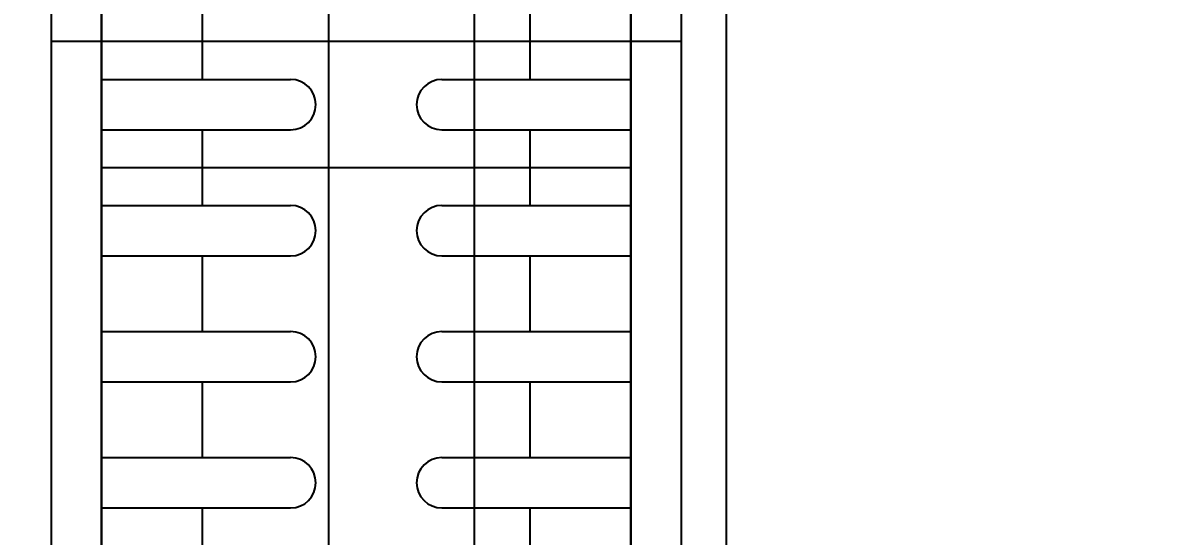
# Model space of a CAD drawing. Header units: inches. Extents: x 21 to 38546, y 13 to 15001.
# Drawn here: x 5545.92 to 5568.41, y 2349.41 to 2359.6 of the extents above; entities that cross this region are included whole.
import ezdxf

# ---------------------------------------------------------------- set-up
doc = ezdxf.new("R2010")
doc.units = ezdxf.units.IN
doc.header["$MEASUREMENT"] = 0
for name, color, linetype in [('pex_boru_dönüş', 5, 'Continuous'), ('pex_boru_gidiş', 1, 'Continuous'), ('RAST-IST-RADYATÖR-DİNAMİK BLOK', 83, 'Continuous')]:
    doc.layers.add(name, color=color, linetype=linetype)
doc.layers.add('Z_MİM_-KM-TEXT', color=8, linetype='Continuous', lineweight=25)
doc.styles.add('S1', font='arial.ttf', dxfattribs={"width": 0.75, "height": 11})

# ---------------------------------------------------------------- blocks, each defined once
blk = doc.blocks.new('IS_RADYATOR-PLAN-80')
at = {"layer": 'RAST-IST-RADYATÖR-DİNAMİK BLOK', "color": 7}
for p, q in [((70.75, 11.5), (70.75, 7.75)), ((71.75, 11.5), (71.75, 7.75)), ((73.25, 11.5), (73.25, 7.75)), ((74.25, 11.5), (74.25, 7.75)), ((75.75, 11.5), (75.75, 7.75)), ((76.75, 11.5), (76.75, 7.75)), ((70, 9.5), (70.75, 9.5)), ((71.75, 9.5), (72.5, 9.5)), ((72.5, 9.5), (73.25, 9.5)), ((74.25, 9.5), (75, 9.5)), ((75, 9.5), (75.75, 9.5)), ((76.75, 9.5), (77.5, 9.5)), ((70.75, 4.75), (70.75, 1)), ((71.75, 4.75), (71.75, 1)), ((73.25, 4.75), (73.25, 1)), ((74.25, 4.75), (74.25, 1)), ((75.75, 4.75), (75.75, 1)), ((76.75, 4.75), (76.75, 1)), ((70, 3), (70.75, 3)), ((71.75, 3), (72.5, 3)), ((72.5, 3), (73.25, 3)), ((74.25, 3), (75, 3)), ((75, 3), (75.75, 3)), ((76.75, 3), (77.5, 3))]:
    blk.add_line(p, q, dxfattribs=at)
at = {"layer": 'RAST-IST-RADYATÖR-DİNAMİK BLOK'}
for points in [[(0, 0), (80, 0), (80, 12.5), (0, 12.5)], [(2.5, 11.5), (77.5, 11.5), (77.5, 1), (2.5, 1)]]:
    blk.add_lwpolyline(points, dxfattribs=at)
at = {"layer": 'RAST-IST-RADYATÖR-DİNAMİK BLOK', "color": 7}
for centre, start, end in [((71.25, 7.75), 180, 0), ((73.75, 7.75), 180, 0), ((76.25, 7.75), 180, 0), ((71.25, 4.75), 0, 180), ((73.75, 4.75), 0, 180), ((76.25, 4.75), 0, 180)]:
    blk.add_arc(centre, 0.5, start, end, dxfattribs=at)
blk = doc.blocks.new('IS_RADYATOR-PLAN-90')
at = {"layer": 'RAST-IST-RADYATÖR-DİNAMİK BLOK', "color": 7}
for p, q in [((70.75, 11.5), (70.75, 7.75)), ((71.75, 11.5), (71.75, 7.75)), ((73.25, 11.5), (73.25, 7.75)), ((74.25, 11.5), (74.25, 7.75)), ((75.75, 11.5), (75.75, 7.75)), ((76.75, 11.5), (76.75, 7.75)), ((78.25, 11.5), (78.25, 7.75)), ((79.25, 11.5), (79.25, 7.75)), ((70, 9.5), (70.75, 9.5)), ((71.75, 9.5), (72.5, 9.5)), ((72.5, 9.5), (73.25, 9.5)), ((74.25, 9.5), (75, 9.5)), ((75, 9.5), (75.75, 9.5)), ((76.75, 9.5), (77.5, 9.5)), ((77.5, 9.5), (78.25, 9.5)), ((79.25, 9.5), (80, 9.5)), ((80, 9.5), (80.75, 9.5)), ((70.75, 4.75), (70.75, 1)), ((71.75, 4.75), (71.75, 1)), ((73.25, 4.75), (73.25, 1)), ((74.25, 4.75), (74.25, 1)), ((75.75, 4.75), (75.75, 1)), ((76.75, 4.75), (76.75, 1)), ((78.25, 4.75), (78.25, 1)), ((79.25, 4.75), (79.25, 1)), ((70, 3), (70.75, 3)), ((71.75, 3), (72.5, 3)), ((72.5, 3), (73.25, 3)), ((74.25, 3), (75, 3)), ((75, 3), (75.75, 3)), ((76.75, 3), (77.5, 3)), ((77.5, 3), (78.25, 3)), ((79.25, 3), (80, 3)), ((80, 3), (80.75, 3))]:
    blk.add_line(p, q, dxfattribs=at)
at = {"layer": 'RAST-IST-RADYATÖR-DİNAMİK BLOK'}
for points in [[(0, 0), (90, 0), (90, 12.5), (0, 12.5)], [(2.5, 11.5), (87.5, 11.5), (87.5, 1), (2.5, 1)]]:
    blk.add_lwpolyline(points, dxfattribs=at)
at = {"layer": 'RAST-IST-RADYATÖR-DİNAMİK BLOK', "color": 7}
for centre, start, end in [((71.25, 7.75), 180, 0), ((73.75, 7.75), 180, 0), ((76.25, 7.75), 180, 0), ((78.75, 7.75), 180, 0), ((71.25, 4.75), 0, 180), ((73.75, 4.75), 0, 180), ((76.25, 4.75), 0, 180), ((78.75, 4.75), 0, 180)]:
    blk.add_arc(centre, 0.5, start, end, dxfattribs=at)
blk = doc.blocks.new('IS_RADYATOR-PLAN-100')
at = {"layer": 'RAST-IST-RADYATÖR-DİNAMİK BLOK', "color": 7}
for p, q in [((70.75, 11.5), (70.75, 7.75)), ((71.75, 11.5), (71.75, 7.75)), ((73.25, 11.5), (73.25, 7.75)), ((74.25, 11.5), (74.25, 7.75)), ((75.75, 11.5), (75.75, 7.75)), ((76.75, 11.5), (76.75, 7.75)), ((78.25, 11.5), (78.25, 7.75)), ((79.25, 11.5), (79.25, 7.75)), ((70, 9.5), (70.75, 9.5)), ((71.75, 9.5), (72.5, 9.5)), ((72.5, 9.5), (73.25, 9.5)), ((74.25, 9.5), (75, 9.5)), ((75, 9.5), (75.75, 9.5)), ((76.75, 9.5), (77.5, 9.5)), ((77.5, 9.5), (78.25, 9.5)), ((79.25, 9.5), (80, 9.5)), ((80, 9.5), (80.75, 9.5)), ((70.75, 4.75), (70.75, 1)), ((71.75, 4.75), (71.75, 1)), ((73.25, 4.75), (73.25, 1)), ((74.25, 4.75), (74.25, 1)), ((75.75, 4.75), (75.75, 1)), ((76.75, 4.75), (76.75, 1)), ((78.25, 4.75), (78.25, 1)), ((79.25, 4.75), (79.25, 1)), ((70, 3), (70.75, 3)), ((71.75, 3), (72.5, 3)), ((72.5, 3), (73.25, 3)), ((74.25, 3), (75, 3)), ((75, 3), (75.75, 3)), ((76.75, 3), (77.5, 3)), ((77.5, 3), (78.25, 3)), ((79.25, 3), (80, 3)), ((80, 3), (80.75, 3))]:
    blk.add_line(p, q, dxfattribs=at)
at = {"layer": 'RAST-IST-RADYATÖR-DİNAMİK BLOK'}
for points in [[(0, 0), (100, 0), (100, 12.5), (0, 12.5)], [(2.5, 11.5), (97.5, 11.5), (97.5, 1), (2.5, 1)]]:
    blk.add_lwpolyline(points, dxfattribs=at)
at = {"layer": 'RAST-IST-RADYATÖR-DİNAMİK BLOK', "color": 7}
for centre, start, end in [((71.25, 7.75), 180, 0), ((73.75, 7.75), 180, 0), ((76.25, 7.75), 180, 0), ((78.75, 7.75), 180, 0), ((71.25, 4.75), 0, 180), ((73.75, 4.75), 0, 180), ((76.25, 4.75), 0, 180), ((78.75, 4.75), 0, 180)]:
    blk.add_arc(centre, 0.5, start, end, dxfattribs=at)
blk = doc.blocks.new('IS_RADYATOR-PLAN-110')
at = {"layer": 'RAST-IST-RADYATÖR-DİNAMİK BLOK', "color": 7}
for p, q in [((70.75, 11.5), (70.75, 7.75)), ((71.75, 11.5), (71.75, 7.75)), ((73.25, 11.5), (73.25, 7.75)), ((74.25, 11.5), (74.25, 7.75)), ((75.75, 11.5), (75.75, 7.75)), ((76.75, 11.5), (76.75, 7.75)), ((78.25, 11.5), (78.25, 7.75)), ((79.25, 11.5), (79.25, 7.75)), ((70, 9.5), (70.75, 9.5)), ((71.75, 9.5), (72.5, 9.5)), ((72.5, 9.5), (73.25, 9.5)), ((74.25, 9.5), (75, 9.5)), ((75, 9.5), (75.75, 9.5)), ((76.75, 9.5), (77.5, 9.5)), ((77.5, 9.5), (78.25, 9.5)), ((79.25, 9.5), (80, 9.5)), ((80, 9.5), (80.75, 9.5)), ((70.75, 4.75), (70.75, 1)), ((71.75, 4.75), (71.75, 1)), ((73.25, 4.75), (73.25, 1)), ((74.25, 4.75), (74.25, 1)), ((75.75, 4.75), (75.75, 1)), ((76.75, 4.75), (76.75, 1)), ((78.25, 4.75), (78.25, 1)), ((79.25, 4.75), (79.25, 1)), ((70, 3), (70.75, 3)), ((71.75, 3), (72.5, 3)), ((72.5, 3), (73.25, 3)), ((74.25, 3), (75, 3)), ((75, 3), (75.75, 3)), ((76.75, 3), (77.5, 3)), ((77.5, 3), (78.25, 3)), ((79.25, 3), (80, 3)), ((80, 3), (80.75, 3))]:
    blk.add_line(p, q, dxfattribs=at)
at = {"layer": 'RAST-IST-RADYATÖR-DİNAMİK BLOK'}
for points in [[(0, 0), (110, 0), (110, 12.5), (0, 12.5)], [(2.5, 11.5), (107.5, 11.5), (107.5, 1), (2.5, 1)]]:
    blk.add_lwpolyline(points, dxfattribs=at)
at = {"layer": 'RAST-IST-RADYATÖR-DİNAMİK BLOK', "color": 7}
for centre, start, end in [((71.25, 7.75), 180, 0), ((73.75, 7.75), 180, 0), ((76.25, 7.75), 180, 0), ((78.75, 7.75), 180, 0), ((71.25, 4.75), 0, 180), ((73.75, 4.75), 0, 180), ((76.25, 4.75), 0, 180), ((78.75, 4.75), 0, 180)]:
    blk.add_arc(centre, 0.5, start, end, dxfattribs=at)
blk = doc.blocks.new('IS_RADYATOR-PLAN-120')
at = {"layer": 'RAST-IST-RADYATÖR-DİNAMİK BLOK', "color": 7}
for p, q in [((70.75, 11.5), (70.75, 7.75)), ((71.75, 11.5), (71.75, 7.75)), ((73.25, 11.5), (73.25, 7.75)), ((74.25, 11.5), (74.25, 7.75)), ((75.75, 11.5), (75.75, 7.75)), ((76.75, 11.5), (76.75, 7.75)), ((78.25, 11.5), (78.25, 7.75)), ((79.25, 11.5), (79.25, 7.75)), ((70, 9.5), (70.75, 9.5)), ((71.75, 9.5), (72.5, 9.5)), ((72.5, 9.5), (73.25, 9.5)), ((74.25, 9.5), (75, 9.5)), ((75, 9.5), (75.75, 9.5)), ((76.75, 9.5), (77.5, 9.5)), ((77.5, 9.5), (78.25, 9.5)), ((79.25, 9.5), (80, 9.5)), ((80, 9.5), (80.75, 9.5)), ((70.75, 4.75), (70.75, 1)), ((71.75, 4.75), (71.75, 1)), ((73.25, 4.75), (73.25, 1)), ((74.25, 4.75), (74.25, 1)), ((75.75, 4.75), (75.75, 1)), ((76.75, 4.75), (76.75, 1)), ((78.25, 4.75), (78.25, 1)), ((79.25, 4.75), (79.25, 1)), ((70, 3), (70.75, 3)), ((71.75, 3), (72.5, 3)), ((72.5, 3), (73.25, 3)), ((74.25, 3), (75, 3)), ((75, 3), (75.75, 3)), ((76.75, 3), (77.5, 3)), ((77.5, 3), (78.25, 3)), ((79.25, 3), (80, 3)), ((80, 3), (80.75, 3))]:
    blk.add_line(p, q, dxfattribs=at)
at = {"layer": 'RAST-IST-RADYATÖR-DİNAMİK BLOK'}
for points in [[(0, 0), (120, 0), (120, 12.5), (0, 12.5)], [(2.5, 11.5), (117.5, 11.5), (117.5, 1), (2.5, 1)]]:
    blk.add_lwpolyline(points, dxfattribs=at)
at = {"layer": 'RAST-IST-RADYATÖR-DİNAMİK BLOK', "color": 7}
for centre, start, end in [((71.25, 7.75), 180, 0), ((73.75, 7.75), 180, 0), ((76.25, 7.75), 180, 0), ((78.75, 7.75), 180, 0), ((71.25, 4.75), 0, 180), ((73.75, 4.75), 0, 180), ((76.25, 4.75), 0, 180), ((78.75, 4.75), 0, 180)]:
    blk.add_arc(centre, 0.5, start, end, dxfattribs=at)
blk = doc.blocks.new('IS_RADYATOR-PLAN-130')
at = {"layer": 'RAST-IST-RADYATÖR-DİNAMİK BLOK', "color": 7}
for p, q in [((70.75, 11.5), (70.75, 7.75)), ((71.75, 11.5), (71.75, 7.75)), ((73.25, 11.5), (73.25, 7.75)), ((74.25, 11.5), (74.25, 7.75)), ((75.75, 11.5), (75.75, 7.75)), ((76.75, 11.5), (76.75, 7.75)), ((78.25, 11.5), (78.25, 7.75)), ((79.25, 11.5), (79.25, 7.75)), ((70, 9.5), (70.75, 9.5)), ((71.75, 9.5), (72.5, 9.5)), ((72.5, 9.5), (73.25, 9.5)), ((74.25, 9.5), (75, 9.5)), ((75, 9.5), (75.75, 9.5)), ((76.75, 9.5), (77.5, 9.5)), ((77.5, 9.5), (78.25, 9.5)), ((79.25, 9.5), (80, 9.5)), ((80, 9.5), (80.75, 9.5)), ((70.75, 4.75), (70.75, 1)), ((71.75, 4.75), (71.75, 1)), ((73.25, 4.75), (73.25, 1)), ((74.25, 4.75), (74.25, 1)), ((75.75, 4.75), (75.75, 1)), ((76.75, 4.75), (76.75, 1)), ((78.25, 4.75), (78.25, 1)), ((79.25, 4.75), (79.25, 1)), ((70, 3), (70.75, 3)), ((71.75, 3), (72.5, 3)), ((72.5, 3), (73.25, 3)), ((74.25, 3), (75, 3)), ((75, 3), (75.75, 3)), ((76.75, 3), (77.5, 3)), ((77.5, 3), (78.25, 3)), ((79.25, 3), (80, 3)), ((80, 3), (80.75, 3))]:
    blk.add_line(p, q, dxfattribs=at)
at = {"layer": 'RAST-IST-RADYATÖR-DİNAMİK BLOK'}
for points in [[(0, 0), (130, 0), (130, 12.5), (0, 12.5)], [(2.5, 11.5), (127.5, 11.5), (127.5, 1), (2.5, 1)]]:
    blk.add_lwpolyline(points, dxfattribs=at)
at = {"layer": 'RAST-IST-RADYATÖR-DİNAMİK BLOK', "color": 7}
for centre, start, end in [((71.25, 7.75), 180, 0), ((73.75, 7.75), 180, 0), ((76.25, 7.75), 180, 0), ((78.75, 7.75), 180, 0), ((71.25, 4.75), 0, 180), ((73.75, 4.75), 0, 180), ((76.25, 4.75), 0, 180), ((78.75, 4.75), 0, 180)]:
    blk.add_arc(centre, 0.5, start, end, dxfattribs=at)
blk = doc.blocks.new('IS_RADYATOR-PLAN-140')
at = {"layer": 'RAST-IST-RADYATÖR-DİNAMİK BLOK', "color": 7}
for p, q in [((70.75, 11.5), (70.75, 7.75)), ((71.75, 11.5), (71.75, 7.75)), ((73.25, 11.5), (73.25, 7.75)), ((74.25, 11.5), (74.25, 7.75)), ((75.75, 11.5), (75.75, 7.75)), ((76.75, 11.5), (76.75, 7.75)), ((78.25, 11.5), (78.25, 7.75)), ((79.25, 11.5), (79.25, 7.75)), ((70, 9.5), (70.75, 9.5)), ((71.75, 9.5), (72.5, 9.5)), ((72.5, 9.5), (73.25, 9.5)), ((74.25, 9.5), (75, 9.5)), ((75, 9.5), (75.75, 9.5)), ((76.75, 9.5), (77.5, 9.5)), ((77.5, 9.5), (78.25, 9.5)), ((79.25, 9.5), (80, 9.5)), ((80, 9.5), (80.75, 9.5)), ((70.75, 4.75), (70.75, 1)), ((71.75, 4.75), (71.75, 1)), ((73.25, 4.75), (73.25, 1)), ((74.25, 4.75), (74.25, 1)), ((75.75, 4.75), (75.75, 1)), ((76.75, 4.75), (76.75, 1)), ((78.25, 4.75), (78.25, 1)), ((79.25, 4.75), (79.25, 1)), ((70, 3), (70.75, 3)), ((71.75, 3), (72.5, 3)), ((72.5, 3), (73.25, 3)), ((74.25, 3), (75, 3)), ((75, 3), (75.75, 3)), ((76.75, 3), (77.5, 3)), ((77.5, 3), (78.25, 3)), ((79.25, 3), (80, 3)), ((80, 3), (80.75, 3))]:
    blk.add_line(p, q, dxfattribs=at)
at = {"layer": 'RAST-IST-RADYATÖR-DİNAMİK BLOK'}
for points in [[(0, 0), (140, 0), (140, 12.5), (0, 12.5)], [(2.5, 11.5), (137.5, 11.5), (137.5, 1), (2.5, 1)]]:
    blk.add_lwpolyline(points, dxfattribs=at)
at = {"layer": 'RAST-IST-RADYATÖR-DİNAMİK BLOK', "color": 7}
for centre, start, end in [((71.25, 7.75), 180, 0), ((73.75, 7.75), 180, 0), ((76.25, 7.75), 180, 0), ((78.75, 7.75), 180, 0), ((71.25, 4.75), 0, 180), ((73.75, 4.75), 0, 180), ((76.25, 4.75), 0, 180), ((78.75, 4.75), 0, 180)]:
    blk.add_arc(centre, 0.5, start, end, dxfattribs=at)
blk = doc.blocks.new('IS_RADYATOR-PLAN-150')
at = {"layer": 'RAST-IST-RADYATÖR-DİNAMİK BLOK', "color": 7}
for p, q in [((70.75, 11.5), (70.75, 7.75)), ((71.75, 11.5), (71.75, 7.75)), ((73.25, 11.5), (73.25, 7.75)), ((74.25, 11.5), (74.25, 7.75)), ((75.75, 11.5), (75.75, 7.75)), ((76.75, 11.5), (76.75, 7.75)), ((78.25, 11.5), (78.25, 7.75)), ((79.25, 11.5), (79.25, 7.75)), ((70, 9.5), (70.75, 9.5)), ((71.75, 9.5), (72.5, 9.5)), ((72.5, 9.5), (73.25, 9.5)), ((74.25, 9.5), (75, 9.5)), ((75, 9.5), (75.75, 9.5)), ((76.75, 9.5), (77.5, 9.5)), ((77.5, 9.5), (78.25, 9.5)), ((79.25, 9.5), (80, 9.5)), ((80, 9.5), (80.75, 9.5)), ((70.75, 4.75), (70.75, 1)), ((71.75, 4.75), (71.75, 1)), ((73.25, 4.75), (73.25, 1)), ((74.25, 4.75), (74.25, 1)), ((75.75, 4.75), (75.75, 1)), ((76.75, 4.75), (76.75, 1)), ((78.25, 4.75), (78.25, 1)), ((79.25, 4.75), (79.25, 1)), ((70, 3), (70.75, 3)), ((71.75, 3), (72.5, 3)), ((72.5, 3), (73.25, 3)), ((74.25, 3), (75, 3)), ((75, 3), (75.75, 3)), ((76.75, 3), (77.5, 3)), ((77.5, 3), (78.25, 3)), ((79.25, 3), (80, 3)), ((80, 3), (80.75, 3))]:
    blk.add_line(p, q, dxfattribs=at)
at = {"layer": 'RAST-IST-RADYATÖR-DİNAMİK BLOK'}
for points in [[(-5, 0), (145, 0), (145, 12.5), (-5, 12.5)], [(-2.5, 11.5), (142.5, 11.5), (142.5, 1), (-2.5, 1)]]:
    blk.add_lwpolyline(points, dxfattribs=at)
at = {"layer": 'RAST-IST-RADYATÖR-DİNAMİK BLOK', "color": 7}
for centre, start, end in [((71.25, 7.75), 180, 0), ((73.75, 7.75), 180, 0), ((76.25, 7.75), 180, 0), ((78.75, 7.75), 180, 0), ((71.25, 4.75), 0, 180), ((73.75, 4.75), 0, 180), ((76.25, 4.75), 0, 180), ((78.75, 4.75), 0, 180)]:
    blk.add_arc(centre, 0.5, start, end, dxfattribs=at)
blk = doc.blocks.new('IS_RADYATOR-PLAN-160')
at = {"layer": 'RAST-IST-RADYATÖR-DİNAMİK BLOK', "color": 7}
for p, q in [((70.75, 11.5), (70.75, 7.75)), ((71.75, 11.5), (71.75, 7.75)), ((73.25, 11.5), (73.25, 7.75)), ((74.25, 11.5), (74.25, 7.75)), ((75.75, 11.5), (75.75, 7.75)), ((76.75, 11.5), (76.75, 7.75)), ((78.25, 11.5), (78.25, 7.75)), ((79.25, 11.5), (79.25, 7.75)), ((70, 9.5), (70.75, 9.5)), ((71.75, 9.5), (72.5, 9.5)), ((72.5, 9.5), (73.25, 9.5)), ((74.25, 9.5), (75, 9.5)), ((75, 9.5), (75.75, 9.5)), ((76.75, 9.5), (77.5, 9.5)), ((77.5, 9.5), (78.25, 9.5)), ((79.25, 9.5), (80, 9.5)), ((80, 9.5), (80.75, 9.5)), ((70.75, 4.75), (70.75, 1)), ((71.75, 4.75), (71.75, 1)), ((73.25, 4.75), (73.25, 1)), ((74.25, 4.75), (74.25, 1)), ((75.75, 4.75), (75.75, 1)), ((76.75, 4.75), (76.75, 1)), ((78.25, 4.75), (78.25, 1)), ((79.25, 4.75), (79.25, 1)), ((70, 3), (70.75, 3)), ((71.75, 3), (72.5, 3)), ((72.5, 3), (73.25, 3)), ((74.25, 3), (75, 3)), ((75, 3), (75.75, 3)), ((76.75, 3), (77.5, 3)), ((77.5, 3), (78.25, 3)), ((79.25, 3), (80, 3)), ((80, 3), (80.75, 3))]:
    blk.add_line(p, q, dxfattribs=at)
at = {"layer": 'RAST-IST-RADYATÖR-DİNAMİK BLOK'}
for points in [[(-5, 0), (155, 0), (155, 12.5), (-5, 12.5)], [(-2.5, 11.5), (152.5, 11.5), (152.5, 1), (-2.5, 1)]]:
    blk.add_lwpolyline(points, dxfattribs=at)
at = {"layer": 'RAST-IST-RADYATÖR-DİNAMİK BLOK', "color": 7}
for centre, start, end in [((71.25, 7.75), 180, 0), ((73.75, 7.75), 180, 0), ((76.25, 7.75), 180, 0), ((78.75, 7.75), 180, 0), ((71.25, 4.75), 0, 180), ((73.75, 4.75), 0, 180), ((76.25, 4.75), 0, 180), ((78.75, 4.75), 0, 180)]:
    blk.add_arc(centre, 0.5, start, end, dxfattribs=at)
blk = doc.blocks.new('IS_RADYATOR-PLAN-170')
at = {"layer": 'RAST-IST-RADYATÖR-DİNAMİK BLOK', "color": 7}
for p, q in [((70.75, 11.5), (70.75, 7.75)), ((71.75, 11.5), (71.75, 7.75)), ((73.25, 11.5), (73.25, 7.75)), ((74.25, 11.5), (74.25, 7.75)), ((75.75, 11.5), (75.75, 7.75)), ((76.75, 11.5), (76.75, 7.75)), ((78.25, 11.5), (78.25, 7.75)), ((79.25, 11.5), (79.25, 7.75)), ((70, 9.5), (70.75, 9.5)), ((71.75, 9.5), (72.5, 9.5)), ((72.5, 9.5), (73.25, 9.5)), ((74.25, 9.5), (75, 9.5)), ((75, 9.5), (75.75, 9.5)), ((76.75, 9.5), (77.5, 9.5)), ((77.5, 9.5), (78.25, 9.5)), ((79.25, 9.5), (80, 9.5)), ((80, 9.5), (80.75, 9.5)), ((70.75, 4.75), (70.75, 1)), ((71.75, 4.75), (71.75, 1)), ((73.25, 4.75), (73.25, 1)), ((74.25, 4.75), (74.25, 1)), ((75.75, 4.75), (75.75, 1)), ((76.75, 4.75), (76.75, 1)), ((78.25, 4.75), (78.25, 1)), ((79.25, 4.75), (79.25, 1)), ((70, 3), (70.75, 3)), ((71.75, 3), (72.5, 3)), ((72.5, 3), (73.25, 3)), ((74.25, 3), (75, 3)), ((75, 3), (75.75, 3)), ((76.75, 3), (77.5, 3)), ((77.5, 3), (78.25, 3)), ((79.25, 3), (80, 3)), ((80, 3), (80.75, 3))]:
    blk.add_line(p, q, dxfattribs=at)
at = {"layer": 'RAST-IST-RADYATÖR-DİNAMİK BLOK'}
for points in [[(-5, 0), (165, 0), (165, 12.5), (-5, 12.5)], [(-2.5, 11.5), (162.5, 11.5), (162.5, 1), (-2.5, 1)]]:
    blk.add_lwpolyline(points, dxfattribs=at)
at = {"layer": 'RAST-IST-RADYATÖR-DİNAMİK BLOK', "color": 7}
for centre, start, end in [((71.25, 7.75), 180, 0), ((73.75, 7.75), 180, 0), ((76.25, 7.75), 180, 0), ((78.75, 7.75), 180, 0), ((71.25, 4.75), 0, 180), ((73.75, 4.75), 0, 180), ((76.25, 4.75), 0, 180), ((78.75, 4.75), 0, 180)]:
    blk.add_arc(centre, 0.5, start, end, dxfattribs=at)
blk = doc.blocks.new('IS_RADYATOR-PLAN-180')
at = {"layer": 'RAST-IST-RADYATÖR-DİNAMİK BLOK', "color": 7}
for p, q in [((70.75, 11.5), (70.75, 7.75)), ((71.75, 11.5), (71.75, 7.75)), ((73.25, 11.5), (73.25, 7.75)), ((74.25, 11.5), (74.25, 7.75)), ((75.75, 11.5), (75.75, 7.75)), ((76.75, 11.5), (76.75, 7.75)), ((78.25, 11.5), (78.25, 7.75)), ((79.25, 11.5), (79.25, 7.75)), ((70, 9.5), (70.75, 9.5)), ((71.75, 9.5), (72.5, 9.5)), ((72.5, 9.5), (73.25, 9.5)), ((74.25, 9.5), (75, 9.5)), ((75, 9.5), (75.75, 9.5)), ((76.75, 9.5), (77.5, 9.5)), ((77.5, 9.5), (78.25, 9.5)), ((79.25, 9.5), (80, 9.5)), ((80, 9.5), (80.75, 9.5)), ((70.75, 4.75), (70.75, 1)), ((71.75, 4.75), (71.75, 1)), ((73.25, 4.75), (73.25, 1)), ((74.25, 4.75), (74.25, 1)), ((75.75, 4.75), (75.75, 1)), ((76.75, 4.75), (76.75, 1)), ((78.25, 4.75), (78.25, 1)), ((79.25, 4.75), (79.25, 1)), ((70, 3), (70.75, 3)), ((71.75, 3), (72.5, 3)), ((72.5, 3), (73.25, 3)), ((74.25, 3), (75, 3)), ((75, 3), (75.75, 3)), ((76.75, 3), (77.5, 3)), ((77.5, 3), (78.25, 3)), ((79.25, 3), (80, 3)), ((80, 3), (80.75, 3))]:
    blk.add_line(p, q, dxfattribs=at)
at = {"layer": 'RAST-IST-RADYATÖR-DİNAMİK BLOK'}
for points in [[(-5, 0), (175, 0), (175, 12.5), (-5, 12.5)], [(-2.5, 11.5), (172.5, 11.5), (172.5, 1), (-2.5, 1)]]:
    blk.add_lwpolyline(points, dxfattribs=at)
at = {"layer": 'RAST-IST-RADYATÖR-DİNAMİK BLOK', "color": 7}
for centre, start, end in [((71.25, 7.75), 180, 0), ((73.75, 7.75), 180, 0), ((76.25, 7.75), 180, 0), ((78.75, 7.75), 180, 0), ((71.25, 4.75), 0, 180), ((73.75, 4.75), 0, 180), ((76.25, 4.75), 0, 180), ((78.75, 4.75), 0, 180)]:
    blk.add_arc(centre, 0.5, start, end, dxfattribs=at)
blk = doc.blocks.new('IS_RADYATOR-PLAN-190')
at = {"layer": 'RAST-IST-RADYATÖR-DİNAMİK BLOK', "color": 7}
for p, q in [((70.75, 11.5), (70.75, 7.75)), ((71.75, 11.5), (71.75, 7.75)), ((73.25, 11.5), (73.25, 7.75)), ((74.25, 11.5), (74.25, 7.75)), ((75.75, 11.5), (75.75, 7.75)), ((76.75, 11.5), (76.75, 7.75)), ((78.25, 11.5), (78.25, 7.75)), ((79.25, 11.5), (79.25, 7.75)), ((70, 9.5), (70.75, 9.5)), ((71.75, 9.5), (72.5, 9.5)), ((72.5, 9.5), (73.25, 9.5)), ((74.25, 9.5), (75, 9.5)), ((75, 9.5), (75.75, 9.5)), ((76.75, 9.5), (77.5, 9.5)), ((77.5, 9.5), (78.25, 9.5)), ((79.25, 9.5), (80, 9.5)), ((80, 9.5), (80.75, 9.5)), ((70.75, 4.75), (70.75, 1)), ((71.75, 4.75), (71.75, 1)), ((73.25, 4.75), (73.25, 1)), ((74.25, 4.75), (74.25, 1)), ((75.75, 4.75), (75.75, 1)), ((76.75, 4.75), (76.75, 1)), ((78.25, 4.75), (78.25, 1)), ((79.25, 4.75), (79.25, 1)), ((70, 3), (70.75, 3)), ((71.75, 3), (72.5, 3)), ((72.5, 3), (73.25, 3)), ((74.25, 3), (75, 3)), ((75, 3), (75.75, 3)), ((76.75, 3), (77.5, 3)), ((77.5, 3), (78.25, 3)), ((79.25, 3), (80, 3)), ((80, 3), (80.75, 3))]:
    blk.add_line(p, q, dxfattribs=at)
at = {"layer": 'RAST-IST-RADYATÖR-DİNAMİK BLOK'}
for points in [[(-5, 0), (185, 0), (185, 12.5), (-5, 12.5)], [(182.5, 11.5), (-2.5, 11.5), (-2.5, 1), (182.5, 1)]]:
    blk.add_lwpolyline(points, dxfattribs=at)
at = {"layer": 'RAST-IST-RADYATÖR-DİNAMİK BLOK', "color": 7}
for centre, start, end in [((71.25, 7.75), 180, 0), ((73.75, 7.75), 180, 0), ((76.25, 7.75), 180, 0), ((78.75, 7.75), 180, 0), ((71.25, 4.75), 0, 180), ((73.75, 4.75), 0, 180), ((76.25, 4.75), 0, 180), ((78.75, 4.75), 0, 180)]:
    blk.add_arc(centre, 0.5, start, end, dxfattribs=at)
blk = doc.blocks.new('IS_RADYATOR-PLAN-200')
at = {"layer": 'RAST-IST-RADYATÖR-DİNAMİK BLOK', "color": 7}
for p, q in [((75.75, 11.5), (75.75, 7.75)), ((76.75, 11.5), (76.75, 7.75)), ((78.25, 11.5), (78.25, 7.75)), ((79.25, 11.5), (79.25, 7.75)), ((80.75, 11.5), (80.75, 7.75)), ((81.75, 11.5), (81.75, 7.75)), ((83.25, 11.5), (83.25, 7.75)), ((84.25, 11.5), (84.25, 7.75)), ((75, 9.5), (75.75, 9.5)), ((76.75, 9.5), (77.5, 9.5)), ((77.5, 9.5), (78.25, 9.5)), ((79.25, 9.5), (80, 9.5)), ((80, 9.5), (80.75, 9.5)), ((81.75, 9.5), (82.5, 9.5)), ((82.5, 9.5), (83.25, 9.5)), ((84.25, 9.5), (85, 9.5)), ((85, 9.5), (85.75, 9.5)), ((75.75, 4.75), (75.75, 1)), ((76.75, 4.75), (76.75, 1)), ((78.25, 4.75), (78.25, 1)), ((79.25, 4.75), (79.25, 1)), ((80.75, 4.75), (80.75, 1)), ((81.75, 4.75), (81.75, 1)), ((83.25, 4.75), (83.25, 1)), ((84.25, 4.75), (84.25, 1)), ((75, 3), (75.75, 3)), ((76.75, 3), (77.5, 3)), ((77.5, 3), (78.25, 3)), ((79.25, 3), (80, 3)), ((80, 3), (80.75, 3)), ((81.75, 3), (82.5, 3)), ((82.5, 3), (83.25, 3)), ((84.25, 3), (85, 3)), ((85, 3), (85.75, 3))]:
    blk.add_line(p, q, dxfattribs=at)
at = {"layer": 'RAST-IST-RADYATÖR-DİNAMİK BLOK'}
for points in [[(0, 0), (200, 0), (200, 12.5), (0, 12.5)], [(2.5, 11.5), (197.5, 11.5), (197.5, 1), (2.5, 1)]]:
    blk.add_lwpolyline(points, dxfattribs=at)
at = {"layer": 'RAST-IST-RADYATÖR-DİNAMİK BLOK', "color": 7}
for centre, start, end in [((76.25, 7.75), 180, 0), ((78.75, 7.75), 180, 0), ((81.25, 7.75), 180, 0), ((83.75, 7.75), 180, 0), ((76.25, 4.75), 0, 180), ((78.75, 4.75), 0, 180), ((81.25, 4.75), 0, 180), ((83.75, 4.75), 0, 180)]:
    blk.add_arc(centre, 0.5, start, end, dxfattribs=at)
blk = doc.blocks.new('IS_U4736')
for name, p in [('IS_RADYATOR-PLAN-80', (0, 0)), ('IS_RADYATOR-PLAN-90', (0, 0)), ('IS_RADYATOR-PLAN-100', (0, 0)), ('IS_RADYATOR-PLAN-110', (0, 0)), ('IS_RADYATOR-PLAN-120', (0, 0)), ('IS_RADYATOR-PLAN-130', (0, 0)), ('IS_RADYATOR-PLAN-140', (0, 0)), ('IS_RADYATOR-PLAN-150', (0, 0)), ('IS_RADYATOR-PLAN-160', (0, 0)), ('IS_RADYATOR-PLAN-170', (0, 0)), ('IS_RADYATOR-PLAN-180', (0, 0)), ('IS_RADYATOR-PLAN-190', (0, 0)), ('IS_RADYATOR-PLAN-200', (-5, 0))]:
    blk.add_blockref(name, p)

msp = doc.modelspace()

# ---------------------------------------------------------------- linework, layer by layer
at = {"layer": 'pex_boru_dönüş'}
msp.add_lwpolyline([(6225.784, 1876.331), (6225.784, 1818.231), (5559.884, 1818.231), (5559.884, 2550.264), (5551.987, 2550.264), (5551.987, 2271.22)], dxfattribs=at)
at = {"layer": 'pex_boru_gidiş'}
msp.add_lwpolyline([(6230.784, 1869.331), (6230.784, 1813.231), (5554.884, 1813.231), (5554.884, 2550.264), (5551.987, 2550.264), (5551.987, 2276.22)], dxfattribs=at)

# ---------------------------------------------------------------- block references
at = {"layer": 'RAST-IST-RADYATÖR-DİNAMİK BLOK', "rotation": 90}
msp.add_blockref('IS_U4736', (5558.988, 2279.22), dxfattribs=at)

# ---------------------------------------------------------------- texts
at = {"layer": 'Z_MİM_-KM-TEXT', "color": 7, "ltscale": 0.2, "insert": (5450.118, 2365.967), "char_height": 11, "attachment_point": 1, "style": 'S1'}
msp.add_mtext_dynamic_manual_height_columns('\\pxqc;DOLAP \\P(Tefriş amaçlıdır)', width=150.23841, gutter_width=12.5, heights=[0], dxfattribs=at)

doc.saveas('drawing.dxf')
